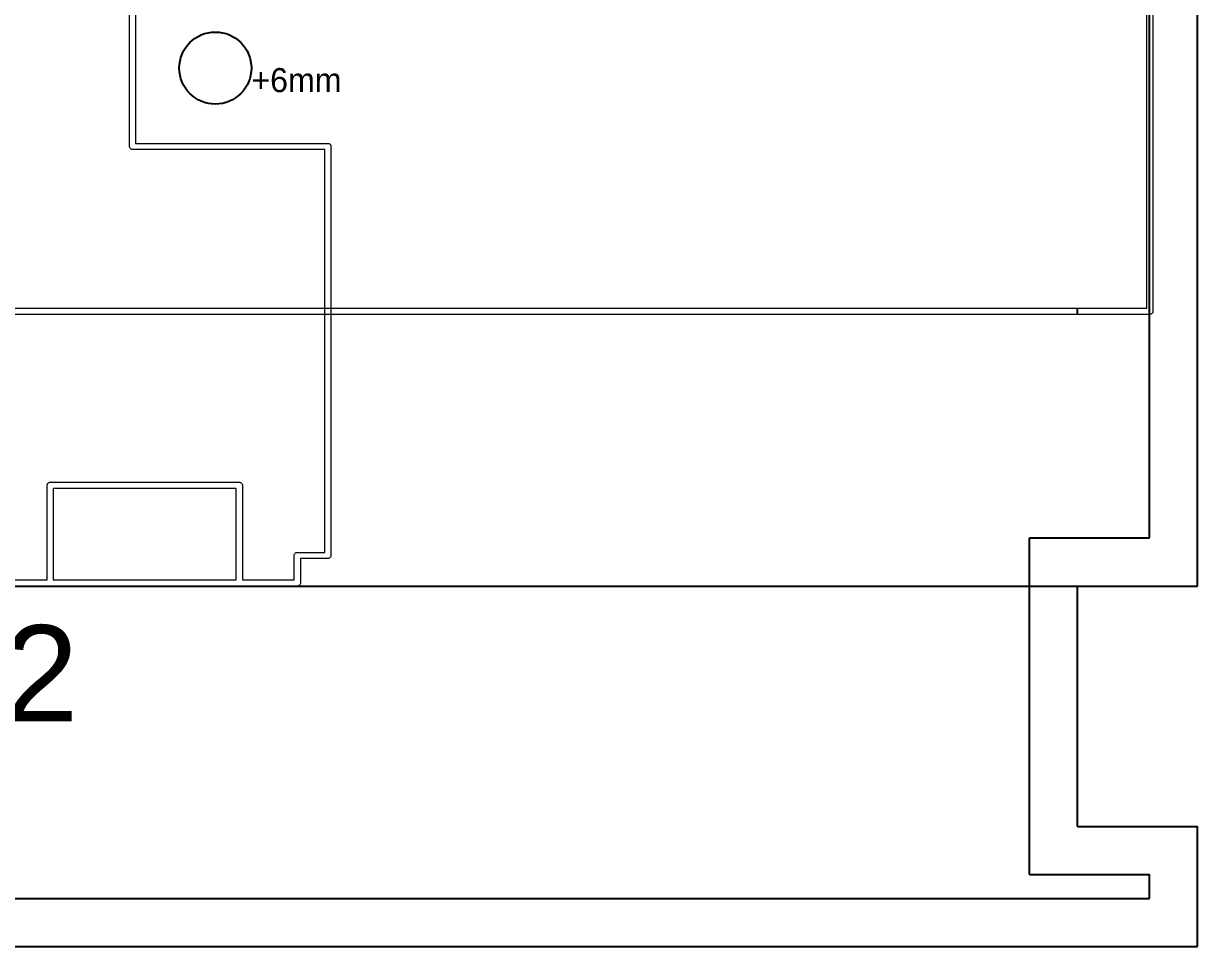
# Model space of a CAD drawing. Header units: millimetres. Extents: x -72 to 74, y -67 to 43.
# Drawn here: x 17.13 to 66, y -58 to -19.59 of the extents above; entities that cross this region are included whole.
import ezdxf

# ---------------------------------------------------------------- set-up
doc = ezdxf.new("R2010")
doc.units = ezdxf.units.MM
doc.layers.get('0').update_dxf_attribs({"lineweight": 25, "true_color": 0xffffff})
for name, color, linetype, lineweight, true_color in [('cotes', 30, 'Continuous', 25, 0xff7f00), ('extrude', 94, 'Continuous', 25, 0x008000), ('mesures', 94, 'Continuous', 25, 0x008000), ('PCB', 1, 'Continuous', 5, 0xff0000)]:
    doc.layers.add(name, color=color, linetype=linetype, lineweight=lineweight, true_color=true_color)
doc.styles.add('textstyle1', font='')
doc.styles.add('textstyle7', font='')
doc.styles.get('textstyle1').set_extended_font_data('Liberation Sans')
doc.styles.get('textstyle7').set_extended_font_data('URW Bookman L')

msp = doc.modelspace()

# ---------------------------------------------------------------- linework, layer by layer
for p, q in [((66, -43), (66, 43)), ((61, -31.697), (61, -31.443)), ((-66, -43), (66, -43)), ((61, -53), (61, -43)), ((61, -53), (66, -53)), ((66, -58), (66, -53)), ((-66, -58), (66, -58))]:
    msp.add_line(p, q)
msp.add_circle((25.115805, -21.45), 1.5)
at = {"layer": 'extrude'}
for p, q in [((64, -41), (64, 41)), ((59, -41), (64, -41)), ((59, -55), (59, -41)), ((59, -55), (64, -55)), ((64, -56), (64, -55)), ((-64, -56), (64, -56))]:
    msp.add_line(p, q, dxfattribs=at)
at = {"layer": 'PCB'}
for p, q in [((63.890305, -31.443), (63.890305, 19.9095)), ((63.890305, -31.443), (63.890305, 19.9095)), ((64.144305, 20.0303), (64.144305, -31.5638)), ((64.144305, 20.0303), (64.144305, -31.5638)), ((21.543805, -24.7058), (21.543805, -17.9872)), ((21.797805, -18.108), (21.797805, -24.585)), ((21.543205, -24.712), (21.543805, -24.7058)), ((21.543805, -24.7182), (21.543205, -24.712)), ((21.545605, -24.7369), (21.543805, -24.7182)), ((21.552905, -24.7608), (21.545605, -24.7369)), ((21.564705, -24.7829), (21.552905, -24.7608)), ((21.580605, -24.8022), (21.564705, -24.7829)), ((21.599905, -24.8181), (21.580605, -24.8022)), ((21.622005, -24.8299), (21.599905, -24.8181)), ((21.645905, -24.8372), (21.622005, -24.8299)), ((21.670805, -24.8396), (21.645905, -24.8372)), ((21.677005, -24.839), (21.670805, -24.8396)), ((29.671805, -24.839), (21.677005, -24.839)), ((21.797805, -24.585), (29.792605, -24.585)), ((29.671805, -41.603), (29.671805, -24.839)), ((29.792605, -24.585), (29.798805, -24.5844)), ((29.798805, -24.5844), (29.823705, -24.5868)), ((29.823705, -24.5868), (29.847605, -24.5941)), ((29.847605, -24.5941), (29.869705, -24.6059)), ((29.869705, -24.6059), (29.889005, -24.6218)), ((29.889005, -24.6218), (29.904905, -24.6411)), ((29.904905, -24.6411), (29.916705, -24.6632)), ((29.916705, -24.6632), (29.924005, -24.6871)), ((29.924005, -24.6871), (29.925805, -24.7058)), ((29.925805, -24.7058), (29.926405, -24.712)), ((29.926405, -24.712), (29.925805, -24.7182)), ((29.925805, -24.7182), (29.925805, -41.7238)), ((64.011105, -31.697), (-25.976495, -31.697)), ((64.011105, -31.697), (-25.976495, -31.697)), ((-25.855695, -31.443), (63.890305, -31.443)), ((-25.855695, -31.443), (63.890305, -31.443)), ((64.017305, -31.6976), (64.011105, -31.697)), ((64.017305, -31.6976), (64.011105, -31.697)), ((64.042205, -31.6952), (64.017305, -31.6976)), ((64.042205, -31.6952), (64.017305, -31.6976)), ((64.066105, -31.6879), (64.042205, -31.6952)), ((64.066105, -31.6879), (64.042205, -31.6952)), ((64.088205, -31.6761), (64.066105, -31.6879)), ((64.088205, -31.6761), (64.066105, -31.6879)), ((64.107505, -31.6602), (64.088205, -31.6761)), ((64.107505, -31.6602), (64.088205, -31.6761)), ((64.123405, -31.6409), (64.107505, -31.6602)), ((64.123405, -31.6409), (64.107505, -31.6602)), ((64.135205, -31.6188), (64.123405, -31.6409)), ((64.135205, -31.6188), (64.123405, -31.6409)), ((64.142505, -31.5949), (64.135205, -31.6188)), ((64.142505, -31.5949), (64.135205, -31.6188)), ((64.144305, -31.5762), (64.142505, -31.5949)), ((64.144305, -31.5762), (64.142505, -31.5949)), ((64.144305, -31.5638), (64.144905, -31.57)), ((64.144305, -31.5638), (64.144905, -31.57)), ((64.144905, -31.57), (64.144305, -31.5762)), ((64.144905, -31.57), (64.144305, -31.5762)), ((18.114205, -38.809), (18.114805, -38.8028)), ((18.114805, -38.8152), (18.114205, -38.809)), ((18.114805, -38.8028), (18.116605, -38.7841)), ((18.114805, -42.746), (18.114805, -38.8152)), ((18.116605, -38.7841), (18.123905, -38.7602)), ((18.123905, -38.7602), (18.135705, -38.7381)), ((18.135705, -38.7381), (18.151605, -38.7188)), ((18.151605, -38.7188), (18.170905, -38.7029)), ((18.170905, -38.7029), (18.193005, -38.6911)), ((18.193005, -38.6911), (18.216905, -38.6838)), ((18.216905, -38.6838), (18.241805, -38.6814)), ((18.241805, -38.6814), (18.248005, -38.682)), ((18.248005, -38.682), (26.109605, -38.682)), ((25.988805, -38.936), (18.368805, -38.936)), ((18.368805, -38.936), (18.368805, -42.746)), ((25.988805, -42.746), (25.988805, -38.936)), ((26.109605, -38.682), (26.115805, -38.6814)), ((26.115805, -38.6814), (26.140705, -38.6838)), ((26.140705, -38.6838), (26.164605, -38.6911)), ((26.164605, -38.6911), (26.186705, -38.7029)), ((26.186705, -38.7029), (26.206005, -38.7188)), ((26.206005, -38.7188), (26.221905, -38.7381)), ((26.221905, -38.7381), (26.233705, -38.7602)), ((26.233705, -38.7602), (26.241005, -38.7841)), ((26.241005, -38.7841), (26.242805, -38.8028)), ((26.242805, -38.8028), (26.243405, -38.809)), ((26.243405, -38.809), (26.242805, -38.8152)), ((26.242805, -38.8152), (26.242805, -42.746)), ((28.401205, -41.73), (28.401805, -41.7238)), ((28.401805, -41.7362), (28.401205, -41.73)), ((28.401805, -41.7238), (28.403605, -41.7051)), ((28.401805, -42.746), (28.401805, -41.7362)), ((28.403605, -41.7051), (28.410905, -41.6812)), ((28.410905, -41.6812), (28.422705, -41.6591)), ((28.422705, -41.6591), (28.438605, -41.6398)), ((28.438605, -41.6398), (28.457905, -41.6239)), ((28.457905, -41.6239), (28.480005, -41.6121)), ((28.480005, -41.6121), (28.503905, -41.6048)), ((28.503905, -41.6048), (28.528805, -41.6024)), ((28.528805, -41.6024), (28.535005, -41.603)), ((28.535005, -41.603), (29.671805, -41.603)), ((29.792605, -41.857), (28.655805, -41.857)), ((28.655805, -41.857), (28.655805, -42.8668)), ((29.798805, -41.8576), (29.792605, -41.857)), ((29.823705, -41.8552), (29.798805, -41.8576)), ((29.847605, -41.8479), (29.823705, -41.8552)), ((29.869705, -41.8361), (29.847605, -41.8479)), ((29.889005, -41.8202), (29.869705, -41.8361)), ((29.904905, -41.8009), (29.889005, -41.8202)), ((29.916705, -41.7788), (29.904905, -41.8009)), ((29.924005, -41.7549), (29.916705, -41.7788)), ((29.925805, -41.7362), (29.924005, -41.7549)), ((29.925805, -41.7238), (29.926405, -41.73)), ((29.926405, -41.73), (29.925805, -41.7362)), ((18.235605, -43), (12.025005, -43)), ((12.145805, -42.746), (18.114805, -42.746)), ((18.241805, -43.0006), (18.235605, -43)), ((18.248005, -43), (18.241805, -43.0006)), ((26.109605, -43), (18.248005, -43)), ((18.368805, -42.746), (25.988805, -42.746)), ((26.115805, -43.0006), (26.109605, -43)), ((26.122005, -43), (26.115805, -43.0006)), ((28.522605, -43), (26.122005, -43)), ((26.242805, -42.746), (28.401805, -42.746)), ((28.528805, -43.0006), (28.522605, -43)), ((28.553705, -42.9982), (28.528805, -43.0006)), ((28.577605, -42.9909), (28.553705, -42.9982)), ((28.599705, -42.9791), (28.577605, -42.9909)), ((28.619005, -42.9632), (28.599705, -42.9791)), ((28.634905, -42.9439), (28.619005, -42.9632)), ((28.646705, -42.9218), (28.634905, -42.9439)), ((28.654005, -42.8979), (28.646705, -42.9218)), ((28.655805, -42.8792), (28.654005, -42.8979)), ((28.655805, -42.8668), (28.656405, -42.873)), ((28.656405, -42.873), (28.655805, -42.8792))]:
    msp.add_line(p, q, dxfattribs=at)

# ---------------------------------------------------------------- texts
at = {"layer": 'cotes', "insert": (26.615805, -21.45), "char_height": 1, "attachment_point": 1, "style": 'textstyle7'}
msp.add_mtext('+6mm', dxfattribs=at)
at = {"layer": 'mesures', "insert": (5.437228, -49.375907), "char_height": 4, "attachment_point": 7, "style": 'textstyle1'}
msp.add_mtext('122,2', dxfattribs=at)

doc.saveas('drawing.dxf')
